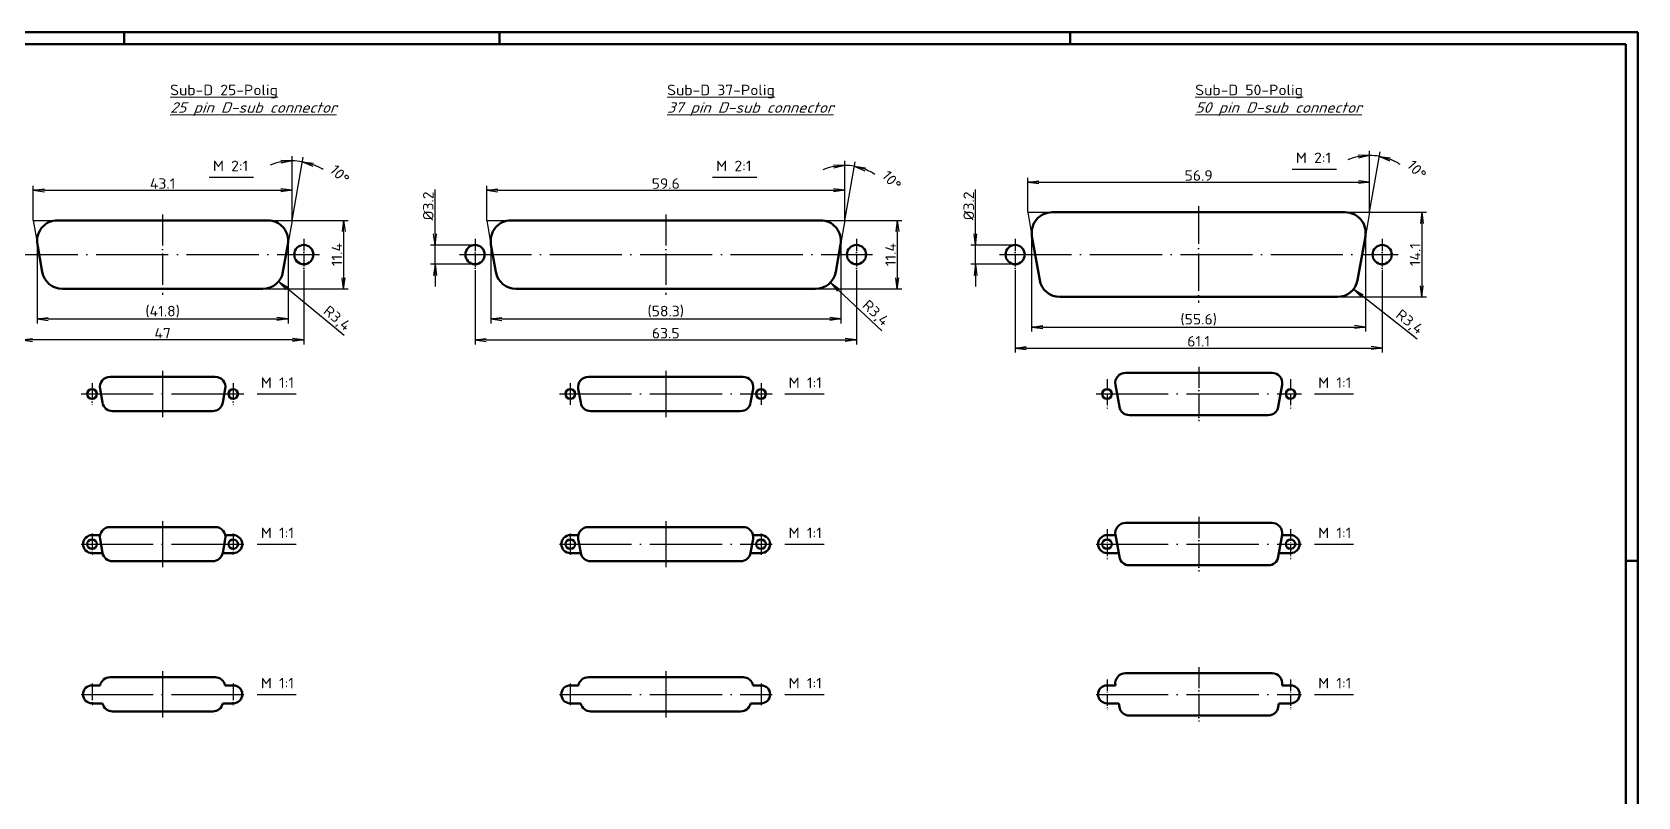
# Model space of a CAD drawing. Header units: millimetres. Extents: x 1 to 840, y 1 to 593.
# Drawn here: x 305 to 840, y 338 to 593 of the extents above; entities that cross this region are included whole.
import ezdxf

# ---------------------------------------------------------------- set-up
doc = ezdxf.new("R2010")
doc.units = ezdxf.units.MM
doc.header["$PDMODE"] = 35
doc.header["$PDSIZE"] = -2
doc.linetypes.add('ACAD_ISO04W100', pattern=[30, 24, -3, 0, -3])
doc.styles.get("Standard").update_dxf_attribs({"font": 'isocp.shx', "width": 1.2})
doc.dimstyles.new('phoenix', dxfattribs={"dimtxt": 2.5, "dimasz": 3.72, "dimexe": 1.5, "dimexo": 0, "dimgap": 0.5, "dimtad": 1, "dimdec": 6, "dimdsep": 46, "dimtxsty": 'Standard', "dimblk": '_OPEN15', "dimcen": 0, "dimclrd": 1, "dimclre": 1, "dimclrt": 5, "dimadec": 4, "dimazin": 2, "dimtfac": 0.666667, "dimtdec": 6, "dimtmove": 0, "dimatfit": 0, "dimldrblk": '_OPEN15', "dimfxl": 1, "dimtolj": 1, "dimlwd": 25, "dimlwe": 25, "dimarcsym": 0})
doc.dimstyles.new('phoenix$4', dxfattribs={"dimtxt": 3.5, "dimasz": 3.72, "dimexe": 1.5, "dimexo": 0, "dimgap": 2, "dimtad": 1, "dimdsep": 46, "dimlunit": 6, "dimtxsty": 'Standard', "dimblk": '_OPEN15', "dimcen": 0, "dimclrd": 1, "dimclre": 1, "dimclrt": 5, "dimadec": 0, "dimazin": 0, "dimtfac": 0.666667, "dimtofl": 0, "dimtmove": 0, "dimatfit": 0, "dimldrblk": '_OPEN15', "dimfxl": 1, "dimtolj": 1, "dimlwd": 25, "dimlwe": 25, "dimarcsym": 0})

# ---------------------------------------------------------------- blocks, each defined once
blk = doc.blocks.new('_OPEN15', base_point=(1, 0))
at = {"color": 0, "linetype": 'ByBlock'}
for p, q in [((1, 0), (0, 0.13)), ((0, 0), (1, 0)), ((1, 0), (0, -0.13))]:
    blk.add_line(p, q, dxfattribs=at)
blk = doc.blocks.new('*D23')
at = {"color": 1, "linetype": 'Continuous', "lineweight": 25}
for p, q in [((307.05, 523.54), (307.05, 496.04)), ((390.64, 523.54), (390.64, 496.04)), ((310.77, 497.54), (386.92, 497.54))]:
    blk.add_line(p, q, dxfattribs=at)
at = {"layer": 'Defpoints', "color": 0, "linetype": 'Continuous', "lineweight": 50}
for p in [(307.05, 523.54), (390.64, 523.54), (390.64, 497.54)]:
    blk.add_point(p, dxfattribs=at)
at = {"color": 1, "linetype": 'Continuous', "lineweight": 25, "xscale": 3.72, "yscale": 3.72, "zscale": 3.72, "rotation": 180}
blk.add_blockref('_OPEN15', (307.05, 497.54), dxfattribs=at)
at = {"color": 1, "linetype": 'Continuous', "lineweight": 25, "xscale": 3.72, "yscale": 3.72, "zscale": 3.72}
blk.add_blockref('_OPEN15', (390.64, 497.54), dxfattribs=at)
at = {"color": 5, "linetype": 'Continuous', "lineweight": 35, "insert": (348.85, 499.97), "char_height": 3.5, "attachment_point": 5}
blk.add_mtext('\\A1;(41.8)', dxfattribs=at)
blk = doc.blocks.new('*D22')
at = {"color": 1, "linetype": 'Continuous', "lineweight": 25}
for p, q in [((301.85, 513.74), (301.85, 489.04)), ((395.85, 513.74), (395.85, 489.04)), ((392.13, 490.54), (305.57, 490.54))]:
    blk.add_line(p, q, dxfattribs=at)
at = {"layer": 'Defpoints', "color": 0, "linetype": 'Continuous', "lineweight": 50}
for p in [(301.85, 513.74), (395.85, 513.74), (301.85, 490.54)]:
    blk.add_point(p, dxfattribs=at)
at = {"color": 1, "linetype": 'Continuous', "lineweight": 25, "xscale": 3.72, "yscale": 3.72, "zscale": 3.72, "rotation": 180}
blk.add_blockref('_OPEN15', (301.85, 490.54), dxfattribs=at)
at = {"color": 1, "linetype": 'Continuous', "lineweight": 25, "xscale": 3.72, "yscale": 3.72, "zscale": 3.72}
blk.add_blockref('_OPEN15', (395.85, 490.54), dxfattribs=at)
at = {"color": 5, "linetype": 'Continuous', "lineweight": 35, "insert": (348.85, 492.79), "char_height": 3.5, "attachment_point": 5}
blk.add_mtext('\\A1;47', dxfattribs=at)
blk = doc.blocks.new('*D24')
at = {"color": 1, "linetype": 'Continuous', "lineweight": 25}
blk.add_line((409.31, 491.98), (390.33, 507.65), dxfattribs=at)
at = {"layer": 'Defpoints', "color": 0, "linetype": 'Continuous', "lineweight": 50}
for p in [(382.22, 514.34), (387.46, 510.01)]:
    blk.add_point(p, dxfattribs=at)
at = {"color": 1, "linetype": 'Continuous', "lineweight": 25, "xscale": 3.72, "yscale": 3.72, "zscale": 3.72, "rotation": 140.4660840362744}
blk.add_blockref('_OPEN15', (387.46, 510.01), dxfattribs=at)
at = {"color": 5, "linetype": 'Continuous', "lineweight": 35, "insert": (406.7, 497.52), "char_height": 3.5, "attachment_point": 5, "rotation": 320.4661}
blk.add_mtext('\\A1;R3,4', dxfattribs=at)
blk = doc.blocks.new('*D25')
at = {"color": 1, "linetype": 'Continuous', "lineweight": 25}
for p, q in [((391.95, 530.34), (410.59, 530.34)), ((409.09, 526.62), (409.09, 511.26)), ((382.22, 507.54), (410.59, 507.54))]:
    blk.add_line(p, q, dxfattribs=at)
at = {"layer": 'Defpoints', "color": 0, "linetype": 'Continuous', "lineweight": 50}
for p in [(391.95, 530.34), (382.22, 507.54), (409.09, 507.54)]:
    blk.add_point(p, dxfattribs=at)
at = {"color": 1, "linetype": 'Continuous', "lineweight": 25, "xscale": 3.72, "yscale": 3.72, "zscale": 3.72}
for p, rotation in [((409.09, 530.34), 90), ((409.09, 507.54), 270)]:
    blk.add_blockref('_OPEN15', p, dxfattribs=dict(at, rotation=rotation))
at = {"color": 5, "linetype": 'Continuous', "lineweight": 35, "insert": (406.84, 518.94), "char_height": 3.5, "attachment_point": 5, "rotation": 90}
blk.add_mtext('\\A1;11.4', dxfattribs=at)
blk = doc.blocks.new('*D21')
at = {"color": 1, "linetype": 'Continuous', "lineweight": 25}
for p, q in [((391.95, 540.56), (391.95, 551.66)), ((391.95, 530.34), (395.65, 551.33))]:
    blk.add_line(p, q, dxfattribs=at)
for start, end in [(100.7729, 111.5459), (80, 90), (58.4541, 69.2271)]:
    blk.add_arc((391.95, 530.34), 19.81, start, end, dxfattribs=at)
at = {"layer": 'Defpoints', "color": 0, "linetype": 'Continuous', "lineweight": 50}
for p in [(393.1, 550.12), (391.95, 540.56), (391.95, 530.34), (391.95, 530.34), (390.54, 522.36)]:
    blk.add_point(p, dxfattribs=at)
at = {"color": 1, "linetype": 'Continuous', "lineweight": 25, "xscale": 3.72, "yscale": 3.72, "zscale": 3.72}
for p, rotation in [((391.95, 550.16), 5.386473240885853), ((395.39, 549.86), 164.6135267591133)]:
    blk.add_blockref('_OPEN15', p, dxfattribs=dict(at, rotation=rotation))
at = {"color": 5, "linetype": 'Continuous', "lineweight": 35, "insert": (407.82, 545.66), "char_height": 3.5, "attachment_point": 5, "rotation": 313.9695}
blk.add_mtext('\\A1;10°', dxfattribs=at)
blk = doc.blocks.new('*D20')
at = {"color": 1, "linetype": 'Continuous', "lineweight": 25}
for p, q in [((305.75, 530.34), (305.75, 541.84)), ((309.47, 540.34), (388.23, 540.34)), ((391.95, 530.34), (391.95, 541.84))]:
    blk.add_line(p, q, dxfattribs=at)
at = {"layer": 'Defpoints', "color": 0, "linetype": 'Continuous', "lineweight": 50}
for p in [(391.95, 540.34), (305.75, 530.34), (391.95, 530.34)]:
    blk.add_point(p, dxfattribs=at)
at = {"color": 1, "linetype": 'Continuous', "lineweight": 25, "xscale": 3.72, "yscale": 3.72, "zscale": 3.72, "rotation": 180}
blk.add_blockref('_OPEN15', (305.75, 540.34), dxfattribs=at)
at = {"color": 1, "linetype": 'Continuous', "lineweight": 25, "xscale": 3.72, "yscale": 3.72, "zscale": 3.72}
blk.add_blockref('_OPEN15', (391.95, 540.34), dxfattribs=at)
at = {"color": 5, "linetype": 'Continuous', "lineweight": 35, "insert": (348.85, 542.59), "char_height": 3.5, "attachment_point": 5}
blk.add_mtext('\\A1;43.1', dxfattribs=at)
blk = doc.blocks.new('PH_GRPBLK')
at = {"layer": 'Defpoints', "color": 0, "linetype": 'Continuous', "lineweight": 50}
blk.add_point((0, 0), dxfattribs=at)
blk = doc.blocks.new('*D28')
at = {"color": 1, "linetype": 'Continuous', "lineweight": 25}
for p, q in [((456.75, 530.34), (456.75, 541.84)), ((460.47, 540.34), (572.23, 540.34)), ((575.95, 530.34), (575.95, 541.84))]:
    blk.add_line(p, q, dxfattribs=at)
at = {"layer": 'Defpoints', "color": 0, "linetype": 'Continuous', "lineweight": 50}
for p in [(575.95, 540.34), (456.75, 530.34), (575.95, 530.34)]:
    blk.add_point(p, dxfattribs=at)
at = {"color": 1, "linetype": 'Continuous', "lineweight": 25, "xscale": 3.72, "yscale": 3.72, "zscale": 3.72, "rotation": 180}
blk.add_blockref('_OPEN15', (456.75, 540.34), dxfattribs=at)
at = {"color": 1, "linetype": 'Continuous', "lineweight": 25, "xscale": 3.72, "yscale": 3.72, "zscale": 3.72}
blk.add_blockref('_OPEN15', (575.95, 540.34), dxfattribs=at)
at = {"color": 5, "linetype": 'Continuous', "lineweight": 35, "insert": (516.35, 542.59), "char_height": 3.5, "attachment_point": 5}
blk.add_mtext('\\A1;59.6', dxfattribs=at)
blk = doc.blocks.new('*D29')
at = {"color": 1, "linetype": 'Continuous', "lineweight": 25}
for p, q in [((575.95, 534.67), (575.95, 550.13)), ((575.95, 530.34), (579.39, 549.83))]:
    blk.add_line(p, q, dxfattribs=at)
for start, end in [(101.6751, 113.3502), (80, 90), (56.6498, 68.3249)]:
    blk.add_arc((575.95, 530.34), 18.29, start, end, dxfattribs=at)
at = {"layer": 'Defpoints', "color": 0, "linetype": 'Continuous', "lineweight": 50}
for p in [(577.02, 548.6), (575.95, 534.67), (575.95, 530.34), (575.95, 530.34), (574.55, 522.36)]:
    blk.add_point(p, dxfattribs=at)
at = {"color": 1, "linetype": 'Continuous', "lineweight": 25, "xscale": 3.72, "yscale": 3.72, "zscale": 3.72}
for p, rotation in [((575.95, 548.63), 5.837552490426807), ((579.13, 548.35), 164.16244750958)]:
    blk.add_blockref('_OPEN15', p, dxfattribs=dict(at, rotation=rotation))
at = {"color": 5, "linetype": 'Continuous', "lineweight": 35, "insert": (591.58, 543.68), "char_height": 3.5, "attachment_point": 5, "rotation": 310.4833}
blk.add_mtext('\\A1;10°', dxfattribs=at)
blk = doc.blocks.new('*D30')
at = {"color": 1, "linetype": 'Continuous', "lineweight": 25}
for p, q in [((439.54, 525.86), (439.54, 540.59)), ((452.85, 522.14), (438.04, 522.14)), ((439.54, 515.74), (439.54, 522.14)), ((452.85, 515.74), (438.04, 515.74)), ((439.54, 512.02), (439.54, 508.3))]:
    blk.add_line(p, q, dxfattribs=at)
at = {"layer": 'Defpoints', "color": 0, "linetype": 'Continuous', "lineweight": 50}
for p in [(452.85, 522.14), (439.54, 515.74), (452.85, 515.74)]:
    blk.add_point(p, dxfattribs=at)
at = {"color": 1, "linetype": 'Continuous', "lineweight": 25, "xscale": 3.72, "yscale": 3.72, "zscale": 3.72}
for p, rotation in [((439.54, 522.14), 270), ((439.54, 515.74), 90)]:
    blk.add_blockref('_OPEN15', p, dxfattribs=dict(at, rotation=rotation))
at = {"color": 5, "linetype": 'Continuous', "lineweight": 35, "insert": (437.28, 535.14), "char_height": 3.5, "attachment_point": 5, "rotation": 90}
blk.add_mtext('\\A1;%%c3.2', dxfattribs=at)
blk = doc.blocks.new('*D31')
at = {"color": 1, "linetype": 'Continuous', "lineweight": 25}
for p, q in [((452.85, 513.65), (452.85, 489.04)), ((579.85, 513.74), (579.85, 489.04)), ((456.57, 490.54), (576.13, 490.54))]:
    blk.add_line(p, q, dxfattribs=at)
at = {"layer": 'Defpoints', "color": 0, "linetype": 'Continuous', "lineweight": 50}
for p in [(452.85, 513.65), (579.85, 513.74), (579.85, 490.54)]:
    blk.add_point(p, dxfattribs=at)
at = {"color": 1, "linetype": 'Continuous', "lineweight": 25, "xscale": 3.72, "yscale": 3.72, "zscale": 3.72, "rotation": 180}
blk.add_blockref('_OPEN15', (452.85, 490.54), dxfattribs=at)
at = {"color": 1, "linetype": 'Continuous', "lineweight": 25, "xscale": 3.72, "yscale": 3.72, "zscale": 3.72}
blk.add_blockref('_OPEN15', (579.85, 490.54), dxfattribs=at)
at = {"color": 5, "linetype": 'Continuous', "lineweight": 35, "insert": (516.35, 492.79), "char_height": 3.5, "attachment_point": 5}
blk.add_mtext('\\A1;63.5', dxfattribs=at)
blk = doc.blocks.new('*D32')
at = {"color": 1, "linetype": 'Continuous', "lineweight": 25}
for p, q in [((458.06, 523.54), (458.06, 496.04)), ((574.65, 523.54), (574.65, 496.04)), ((461.78, 497.54), (570.93, 497.54))]:
    blk.add_line(p, q, dxfattribs=at)
at = {"layer": 'Defpoints', "color": 0, "linetype": 'Continuous', "lineweight": 50}
for p in [(458.06, 523.54), (574.65, 523.54), (574.65, 497.54)]:
    blk.add_point(p, dxfattribs=at)
at = {"color": 1, "linetype": 'Continuous', "lineweight": 25, "xscale": 3.72, "yscale": 3.72, "zscale": 3.72, "rotation": 180}
blk.add_blockref('_OPEN15', (458.06, 497.54), dxfattribs=at)
at = {"color": 1, "linetype": 'Continuous', "lineweight": 25, "xscale": 3.72, "yscale": 3.72, "zscale": 3.72}
blk.add_blockref('_OPEN15', (574.65, 497.54), dxfattribs=at)
at = {"color": 5, "linetype": 'Continuous', "lineweight": 35, "insert": (516.35, 499.97), "char_height": 3.5, "attachment_point": 5}
blk.add_mtext('\\A1;(58.3)', dxfattribs=at)
blk = doc.blocks.new('*D33')
at = {"color": 1, "linetype": 'Continuous', "lineweight": 25}
blk.add_line((588.28, 493.59), (573.89, 507.13), dxfattribs=at)
at = {"layer": 'Defpoints', "color": 0, "linetype": 'Continuous', "lineweight": 50}
for p in [(566.23, 514.34), (571.18, 509.68)]:
    blk.add_point(p, dxfattribs=at)
at = {"color": 1, "linetype": 'Continuous', "lineweight": 25, "xscale": 3.72, "yscale": 3.72, "zscale": 3.72, "rotation": 136.7430139069386}
blk.add_blockref('_OPEN15', (571.18, 509.68), dxfattribs=at)
at = {"color": 5, "linetype": 'Continuous', "lineweight": 35, "insert": (586.04, 499.29), "char_height": 3.5, "attachment_point": 5, "rotation": 316.743}
blk.add_mtext('\\A1;R3,4', dxfattribs=at)
blk = doc.blocks.new('*D27')
at = {"color": 1, "linetype": 'Continuous', "lineweight": 25}
for p, q in [((575.95, 530.34), (594.95, 530.34)), ((593.45, 526.62), (593.45, 511.26)), ((566.23, 507.54), (594.95, 507.54))]:
    blk.add_line(p, q, dxfattribs=at)
at = {"layer": 'Defpoints', "color": 0, "linetype": 'Continuous', "lineweight": 50}
for p in [(575.95, 530.34), (566.23, 507.54), (593.45, 507.54)]:
    blk.add_point(p, dxfattribs=at)
at = {"color": 1, "linetype": 'Continuous', "lineweight": 25, "xscale": 3.72, "yscale": 3.72, "zscale": 3.72}
for p, rotation in [((593.45, 530.34), 90), ((593.45, 507.54), 270)]:
    blk.add_blockref('_OPEN15', p, dxfattribs=dict(at, rotation=rotation))
at = {"color": 5, "linetype": 'Continuous', "lineweight": 35, "insert": (591.2, 518.94), "char_height": 3.5, "attachment_point": 5, "rotation": 90}
blk.add_mtext('\\A1;11.4', dxfattribs=at)
blk = doc.blocks.new('*D34')
at = {"color": 1, "linetype": 'Continuous', "lineweight": 25}
for p, q in [((632.67, 513.74), (632.67, 486.34)), ((754.87, 513.74), (754.87, 486.34)), ((636.39, 487.84), (751.15, 487.84))]:
    blk.add_line(p, q, dxfattribs=at)
at = {"layer": 'Defpoints', "color": 0, "linetype": 'Continuous', "lineweight": 50}
for p in [(632.67, 513.74), (754.87, 513.74), (754.87, 487.84)]:
    blk.add_point(p, dxfattribs=at)
at = {"color": 1, "linetype": 'Continuous', "lineweight": 25, "xscale": 3.72, "yscale": 3.72, "zscale": 3.72, "rotation": 180}
blk.add_blockref('_OPEN15', (632.67, 487.84), dxfattribs=at)
at = {"color": 1, "linetype": 'Continuous', "lineweight": 25, "xscale": 3.72, "yscale": 3.72, "zscale": 3.72}
blk.add_blockref('_OPEN15', (754.87, 487.84), dxfattribs=at)
at = {"color": 5, "linetype": 'Continuous', "lineweight": 35, "insert": (693.77, 490.09), "char_height": 3.5, "attachment_point": 5}
blk.add_mtext('\\A1;61.1', dxfattribs=at)
blk = doc.blocks.new('*D39')
at = {"color": 1, "linetype": 'Continuous', "lineweight": 25}
for p, q in [((638.17, 526.24), (638.17, 493.34)), ((749.37, 526.24), (749.37, 493.34)), ((641.89, 494.84), (745.65, 494.84))]:
    blk.add_line(p, q, dxfattribs=at)
at = {"layer": 'Defpoints', "color": 0, "linetype": 'Continuous', "lineweight": 50}
for p in [(638.17, 526.24), (749.37, 526.24), (749.37, 494.84)]:
    blk.add_point(p, dxfattribs=at)
at = {"color": 1, "linetype": 'Continuous', "lineweight": 25, "xscale": 3.72, "yscale": 3.72, "zscale": 3.72, "rotation": 180}
blk.add_blockref('_OPEN15', (638.17, 494.84), dxfattribs=at)
at = {"color": 1, "linetype": 'Continuous', "lineweight": 25, "xscale": 3.72, "yscale": 3.72, "zscale": 3.72}
blk.add_blockref('_OPEN15', (749.37, 494.84), dxfattribs=at)
at = {"color": 5, "linetype": 'Continuous', "lineweight": 35, "insert": (693.77, 497.27), "char_height": 3.5, "attachment_point": 5}
blk.add_mtext('\\A1;(55.6)', dxfattribs=at)
blk = doc.blocks.new('*D35')
at = {"color": 1, "linetype": 'Continuous', "lineweight": 25}
for p, q in [((636.87, 533.04), (636.87, 544.54)), ((640.59, 543.04), (746.95, 543.04)), ((750.67, 533.04), (750.67, 544.54))]:
    blk.add_line(p, q, dxfattribs=at)
at = {"layer": 'Defpoints', "color": 0, "linetype": 'Continuous', "lineweight": 50}
for p in [(750.67, 543.04), (636.87, 533.04), (750.67, 533.04)]:
    blk.add_point(p, dxfattribs=at)
at = {"color": 1, "linetype": 'Continuous', "lineweight": 25, "xscale": 3.72, "yscale": 3.72, "zscale": 3.72, "rotation": 180}
blk.add_blockref('_OPEN15', (636.87, 543.04), dxfattribs=at)
at = {"color": 1, "linetype": 'Continuous', "lineweight": 25, "xscale": 3.72, "yscale": 3.72, "zscale": 3.72}
blk.add_blockref('_OPEN15', (750.67, 543.04), dxfattribs=at)
at = {"color": 5, "linetype": 'Continuous', "lineweight": 35, "insert": (693.77, 545.29), "char_height": 3.5, "attachment_point": 5}
blk.add_mtext('\\A1;56.9', dxfattribs=at)
blk = doc.blocks.new('*D40')
at = {"color": 1, "linetype": 'Continuous', "lineweight": 25}
for p, q in [((619.47, 525.86), (619.47, 540.59)), ((632.67, 522.14), (617.97, 522.14)), ((619.47, 515.74), (619.47, 522.14)), ((632.67, 515.74), (617.97, 515.74)), ((619.47, 512.02), (619.47, 508.3))]:
    blk.add_line(p, q, dxfattribs=at)
at = {"layer": 'Defpoints', "color": 0, "linetype": 'Continuous', "lineweight": 50}
for p in [(632.67, 522.14), (619.47, 515.74), (632.67, 515.74)]:
    blk.add_point(p, dxfattribs=at)
at = {"color": 1, "linetype": 'Continuous', "lineweight": 25, "xscale": 3.72, "yscale": 3.72, "zscale": 3.72}
for p, rotation in [((619.47, 522.14), 270), ((619.47, 515.74), 90)]:
    blk.add_blockref('_OPEN15', p, dxfattribs=dict(at, rotation=rotation))
at = {"color": 5, "linetype": 'Continuous', "lineweight": 35, "insert": (617.22, 535.14), "char_height": 3.5, "attachment_point": 5, "rotation": 90}
blk.add_mtext('\\A1;%%c3.2', dxfattribs=at)
blk = doc.blocks.new('*D36')
at = {"color": 1, "linetype": 'Continuous', "lineweight": 25}
for p, q in [((750.67, 537.72), (750.67, 553.43)), ((750.67, 533.04), (754.21, 553.12))]:
    blk.add_line(p, q, dxfattribs=at)
for start, end in [(101.3024, 112.6047), (80, 90), (57.3953, 68.6976)]:
    blk.add_arc((750.67, 533.04), 18.89, start, end, dxfattribs=at)
at = {"layer": 'Defpoints', "color": 0, "linetype": 'Continuous', "lineweight": 50}
for p in [(751.77, 551.9), (750.67, 537.72), (750.67, 533.04), (750.67, 533.04), (749.26, 525.06)]:
    blk.add_point(p, dxfattribs=at)
at = {"color": 1, "linetype": 'Continuous', "lineweight": 25, "xscale": 3.72, "yscale": 3.72, "zscale": 3.72}
for p, rotation in [((750.67, 551.93), 5.651175039419216), ((753.95, 551.64), 164.3488249605837)]:
    blk.add_blockref('_OPEN15', p, dxfattribs=dict(at, rotation=rotation))
at = {"color": 5, "linetype": 'Continuous', "lineweight": 35, "insert": (766.39, 547.17), "char_height": 3.5, "attachment_point": 5, "rotation": 311.9359}
blk.add_mtext('\\A1;10°', dxfattribs=at)
blk = doc.blocks.new('*D37')
at = {"color": 1, "linetype": 'Continuous', "lineweight": 25}
for p, q in [((750.67, 533.04), (769.57, 533.04)), ((768.07, 529.32), (768.07, 508.56)), ((739.99, 504.84), (769.57, 504.84))]:
    blk.add_line(p, q, dxfattribs=at)
at = {"layer": 'Defpoints', "color": 0, "linetype": 'Continuous', "lineweight": 50}
for p in [(750.67, 533.04), (739.99, 504.84), (768.07, 504.84)]:
    blk.add_point(p, dxfattribs=at)
at = {"color": 1, "linetype": 'Continuous', "lineweight": 25, "xscale": 3.72, "yscale": 3.72, "zscale": 3.72}
for p, rotation in [((768.07, 533.04), 90), ((768.07, 504.84), 270)]:
    blk.add_blockref('_OPEN15', p, dxfattribs=dict(at, rotation=rotation))
at = {"color": 5, "linetype": 'Continuous', "lineweight": 35, "insert": (765.82, 518.94), "char_height": 3.5, "attachment_point": 5, "rotation": 90}
blk.add_mtext('\\A1;14.1', dxfattribs=at)
blk = doc.blocks.new('*D38')
at = {"color": 1, "linetype": 'Continuous', "lineweight": 25}
blk.add_line((766.56, 490.85), (748.28, 505.16), dxfattribs=at)
at = {"layer": 'Defpoints', "color": 0, "linetype": 'Continuous', "lineweight": 50}
for p in [(739.99, 511.64), (745.35, 507.45)]:
    blk.add_point(p, dxfattribs=at)
at = {"color": 1, "linetype": 'Continuous', "lineweight": 25, "xscale": 3.72, "yscale": 3.72, "zscale": 3.72, "rotation": 141.9617876903039}
blk.add_blockref('_OPEN15', (745.35, 507.45), dxfattribs=at)
at = {"color": 5, "linetype": 'Continuous', "lineweight": 35, "insert": (763.81, 496.32), "char_height": 3.5, "attachment_point": 5, "rotation": 321.9618}
blk.add_mtext('\\A1;R3,4', dxfattribs=at)

msp = doc.modelspace()

# ---------------------------------------------------------------- linework, layer by layer
at = {"color": 1, "linetype": 'Continuous', "lineweight": 50}
for p, q in [((1, 593), (840, 593)), ((336, 589), (336, 593)), ((461, 589), (461, 593)), ((651, 589), (651, 593)), ((840, 593), (840, 1)), ((836, 417), (840, 417))]:
    msp.add_line(p, q, dxfattribs=at)
at = {"color": 3, "linetype": 'Continuous', "lineweight": 50}
for p, q in [((20, 589), (836, 589)), ((836, 589), (836, 5))]:
    msp.add_line(p, q, dxfattribs=at)
at = {"color": 5, "linetype": 'Continuous', "lineweight": 25}
for p, q in [((724.8709952, 547.4233375), (739.6892031, 547.4233375)), ((364.3306249, 544.7071183), (379.1488329, 544.7071183)), ((531.8903788, 544.7071183), (546.7085868, 544.7071183)), ((380.2710484, 472.5635758), (393.343855, 472.5635758)), ((556.0058023, 472.5635758), (569.0786089, 472.5635758)), ((732.2951117, 472.5635758), (745.3679182, 472.5635758)), ((380.2710484, 422.5635758), (393.343855, 422.5635758)), ((556.0058023, 422.5635758), (569.0786089, 422.5635758)), ((732.2951117, 422.5635758), (745.3679182, 422.5635758)), ((380.2710484, 372.5635758), (393.343855, 372.5635758)), ((556.0058023, 372.5635758), (569.0786089, 372.5635758)), ((732.2951117, 372.5635758), (745.3679182, 372.5635758))]:
    msp.add_line(p, q, dxfattribs=at)
at = {"color": 1, "linetype": 'Continuous', "lineweight": 25}
for p, q in [((391.9451362, 530.342538), (391.9451362, 540.564212)), ((575.9548901, 530.342538), (575.9548901, 534.6713107)), ((750.6691994, 533.042538), (750.6691994, 537.7176888)), ((305.7451362, 530.342538), (313.8490606, 530.342538)), ((305.7451362, 530.342538), (307.1523679, 522.3617303)), ((383.8412118, 530.342538), (391.9451362, 530.342538)), ((391.9451362, 530.342538), (390.5379045, 522.3617303)), ((456.7548901, 530.342538), (464.8588146, 530.342538)), ((456.7548901, 530.342538), (458.1621218, 522.3617303)), ((567.8509657, 530.342538), (575.9548901, 530.342538)), ((575.9548901, 530.342538), (574.5476584, 522.3617303)), ((636.8691994, 533.042538), (638.2764311, 525.0617303)), ((636.8691994, 533.042538), (644.9731239, 533.042538)), ((742.565275, 533.042538), (750.6691994, 533.042538)), ((750.6691994, 533.042538), (749.2619677, 525.0617303))]:
    msp.add_line(p, q, dxfattribs=at)
at = {"color": 1, "linetype": 'ACAD_ISO04W100', "lineweight": 25, "ltscale": 0.519355}
msp.add_line((693.7691994, 535.042538), (693.7691994, 502.842538), dxfattribs=at)
at = {"color": 7, "linetype": 'Continuous', "lineweight": 50}
for p, q in [((313.8490606, 530.342538), (383.8412118, 530.342538)), ((464.8588146, 530.342538), (567.8509657, 530.342538)), ((644.9731239, 533.042538), (742.565275, 533.042538)), ((638.2764311, 525.0617303), (640.8508051, 510.4617303)), ((749.2619677, 525.0617303), (746.6875938, 510.4617303)), ((307.1523679, 522.3617303), (308.7745761, 513.1617303)), ((390.5379045, 522.3617303), (388.9156963, 513.1617303)), ((458.1621218, 522.3617303), (459.7843301, 513.1617303)), ((574.5476584, 522.3617303), (572.9254502, 513.1617303)), ((315.4712689, 507.542538), (382.2190036, 507.542538)), ((466.4810228, 507.542538), (566.2287575, 507.542538)), ((647.5474978, 504.842538), (739.9909011, 504.842538)), ((331.3470984, 478.2635758), (366.343174, 478.2635758)), ((490.5818523, 478.2635758), (542.0779279, 478.2635758)), ((669.4211617, 479.6135758), (718.2172372, 479.6135758)), ((327.9987521, 474.273172), (328.8098562, 469.673172)), ((369.6915204, 474.273172), (368.8804162, 469.673172)), ((487.233506, 474.273172), (488.0446101, 469.673172)), ((545.4262743, 474.273172), (544.6151702, 469.673172)), ((666.0728153, 475.623172), (667.3600023, 468.323172)), ((721.5655836, 475.623172), (720.2783966, 468.323172)), ((332.1582025, 466.8635758), (365.5320699, 466.8635758)), ((491.3929564, 466.8635758), (541.2668238, 466.8635758)), ((670.7083486, 465.5135758), (716.9300503, 465.5135758)), ((331.3470984, 428.2635758), (366.343174, 428.2635758)), ((490.5818523, 428.2635758), (542.0779279, 428.2635758)), ((669.4211617, 429.6135758), (718.2172372, 429.6135758)), ((325.3451362, 425.5635758), (328.0199375, 425.5635758)), ((327.9987521, 424.273172), (328.8098562, 419.673172)), ((369.6915204, 424.273172), (368.8804162, 419.673172)), ((372.3451362, 425.5635758), (369.6703349, 425.5635758)), ((484.5798901, 425.5635758), (487.2546914, 425.5635758)), ((487.233506, 424.273172), (488.0446101, 419.673172)), ((545.4262743, 424.273172), (544.6151702, 419.673172)), ((548.0798901, 425.5635758), (545.4050889, 425.5635758)), ((663.2691994, 425.5635758), (666.0833237, 425.5635758)), ((666.0728153, 425.623172), (667.3600023, 418.323172)), ((721.5655836, 425.623172), (720.2783966, 418.323172)), ((724.3691994, 425.5635758), (721.5545265, 425.5635758)), ((325.3451362, 419.5635758), (328.8310416, 419.5635758)), ((372.3451362, 419.5635758), (368.8610915, 419.5635758)), ((484.5798901, 419.5635758), (488.0639349, 419.5635758)), ((548.0798901, 419.5635758), (544.5958454, 419.5635758)), ((663.2691994, 419.5635758), (667.1412856, 419.5635758)), ((724.3691994, 419.5635758), (720.4971133, 419.5635758)), ((332.1582025, 416.8635758), (365.5320699, 416.8635758)), ((491.3929564, 416.8635758), (541.2668238, 416.8635758)), ((670.7083486, 415.5135758), (716.9300503, 415.5135758)), ((669.4211617, 379.6135758), (718.2172372, 379.6135758)), ((325.3451362, 375.5635758), (328.0199375, 375.5635758)), ((331.3470984, 378.2635758), (366.343174, 378.2635758)), ((372.3451362, 375.5635758), (369.6703349, 375.5635758)), ((484.5798901, 375.5635758), (487.2546914, 375.5635758)), ((490.5818523, 378.2635758), (542.0779279, 378.2635758)), ((548.0798901, 375.5635758), (545.4050889, 375.5635758)), ((663.2691994, 375.5635758), (666.0833237, 375.5635758)), ((666.0728153, 375.623172), (666.0833237, 375.5635758)), ((724.3691994, 375.5635758), (721.5545265, 375.5635758)), ((721.5655836, 375.623172), (721.5550752, 375.5635758)), ((325.3451362, 369.5635758), (328.8310416, 369.5635758)), ((372.3451362, 369.5635758), (368.8592308, 369.5635758)), ((484.5798901, 369.5635758), (488.0657955, 369.5635758)), ((548.0798901, 369.5635758), (544.5939847, 369.5635758)), ((663.2691994, 369.5635758), (667.1412856, 369.5635758)), ((667.1412856, 369.5635758), (667.3600023, 368.323172)), ((720.4971133, 369.5635758), (720.2783966, 368.323172)), ((724.3691994, 369.5635758), (720.4971133, 369.5635758)), ((332.1582025, 366.8635758), (365.5320699, 366.8635758)), ((491.3929564, 366.8635758), (541.2668238, 366.8635758)), ((670.7083486, 365.5135758), (716.9300503, 365.5135758))]:
    msp.add_line(p, q, dxfattribs=at)
at = {"color": 1, "linetype": 'ACAD_ISO04W100', "lineweight": 25, "ltscale": 0.432258}
for p, q in [((348.8451362, 532.342538), (348.8451362, 505.542538)), ((516.3548901, 532.342538), (516.3548901, 505.542538))]:
    msp.add_line(p, q, dxfattribs=at)
at = {"color": 1, "linetype": 'ACAD_ISO04W100', "lineweight": 25, "ltscale": 0.167742}
for p, q in [((395.8451362, 524.142538), (395.8451362, 513.742538)), ((579.8548901, 524.142538), (579.8548901, 513.742538)), ((632.6691994, 524.142538), (632.6691994, 513.742538)), ((754.8691994, 524.142538), (754.8691994, 513.742538))]:
    msp.add_line(p, q, dxfattribs=at)
at = {"color": 1, "linetype": 'ACAD_ISO04W100', "lineweight": 25, "ltscale": 0.169173}
msp.add_line((452.8548901, 524.142538), (452.8548901, 513.6538425), dxfattribs=at)
at = {"color": 1, "linetype": 'ACAD_ISO04W100', "lineweight": 25}
for p, q in [((296.6451362, 518.942538), (401.0451362, 518.942538)), ((447.6548901, 518.942538), (585.1548901, 518.942538)), ((627.4691994, 518.942538), (760.1691994, 518.942538)), ((348.8451362, 480.2635758), (348.8451362, 464.8635758)), ((484.5798901, 476.1635758), (484.5798901, 468.9635758)), ((516.3298901, 480.2635758), (516.3298901, 464.8635758)), ((548.0798901, 476.1635758), (548.0798901, 468.9635758)), ((321.7451362, 472.5635758), (375.9451362, 472.5635758)), ((480.9798901, 472.5635758), (551.7298901, 472.5635758)), ((659.6691994, 472.5635758), (728.0191994, 472.5635758)), ((348.8451362, 430.2635758), (348.8451362, 414.8635758)), ((516.3298901, 430.2635758), (516.3298901, 414.8635758)), ((321.7451362, 422.5635758), (375.9451362, 422.5635758)), ((480.9798901, 422.5635758), (551.7298901, 422.5635758)), ((484.5798901, 426.1635758), (484.5798901, 418.9635758)), ((548.0798901, 426.1635758), (548.0798901, 418.9635758)), ((659.6691994, 422.5635758), (728.0191994, 422.5635758)), ((348.8451362, 380.2635758), (348.8451362, 364.8635758)), ((516.3298901, 380.2635758), (516.3298901, 364.8635758)), ((484.5798901, 376.1635758), (484.5798901, 368.9635758)), ((548.0798901, 376.1635758), (548.0798901, 368.9635758)), ((321.7451362, 372.5635758), (375.9451362, 372.5635758)), ((480.9798901, 372.5635758), (551.7298901, 372.5635758)), ((659.6691994, 372.5635758), (728.0191994, 372.5635758))]:
    msp.add_line(p, q, dxfattribs=at)
at = {"color": 1, "linetype": 'ACAD_ISO04W100', "lineweight": 25, "ltscale": 0.291935}
for p, q in [((693.8191994, 481.6135758), (693.8191994, 463.5135758)), ((693.8191994, 431.6135758), (693.8191994, 413.5135758)), ((693.8191994, 381.6135758), (693.8191994, 363.5135758))]:
    msp.add_line(p, q, dxfattribs=at)
at = {"color": 1, "linetype": 'ACAD_ISO04W100', "lineweight": 25, "ltscale": 0.232258}
for p, q in [((325.3451362, 476.1635758), (325.3451362, 468.9635758)), ((372.3451362, 476.1635758), (372.3451362, 468.9635758)), ((325.3451362, 426.1635758), (325.3451362, 418.9635758)), ((372.3451362, 426.1635758), (372.3451362, 418.9635758)), ((325.3451362, 376.1635758), (325.3451362, 368.9635758)), ((372.3451362, 376.1635758), (372.3451362, 368.9635758))]:
    msp.add_line(p, q, dxfattribs=at)
at = {"color": 1, "linetype": 'ACAD_ISO04W100', "lineweight": 25, "ltscale": 0.159677}
for p, q in [((663.2691994, 477.5135758), (663.2691994, 467.6135758)), ((724.3691994, 477.5135758), (724.3691994, 467.6135758)), ((663.2691994, 427.5135758), (663.2691994, 417.6135758)), ((724.3691994, 427.5135758), (724.3691994, 417.6135758)), ((663.2691994, 377.5135758), (663.2691994, 367.6135758)), ((724.3691994, 377.5135758), (724.3691994, 367.6135758))]:
    msp.add_line(p, q, dxfattribs=at)
at = {"color": 7, "linetype": 'Continuous', "lineweight": 50}
for centre, radius in [((395.8451362, 518.942538), 3.2), ((452.8548901, 518.942538), 3.2), ((579.8548901, 518.942538), 3.2), ((632.6691994, 518.942538), 3.2), ((754.8691994, 518.942538), 3.2), ((325.3451362, 472.5635758), 1.6), ((372.3451362, 472.5635758), 1.6), ((484.5798901, 472.5635758), 1.6), ((548.0798901, 472.5635758), 1.6), ((663.2691994, 472.5635758), 1.6), ((724.3691994, 472.5635758), 1.6), ((325.3451362, 422.5635758), 1.6), ((372.3451362, 422.5635758), 1.6), ((484.5798901, 422.5635758), 1.6), ((548.0798901, 422.5635758), 1.6), ((663.2691994, 422.5635758), 1.6), ((724.3691994, 422.5635758), 1.6)]:
    msp.add_circle(centre, radius, dxfattribs=at)
for centre, radius, start, end in [((313.8490606, 523.542538), 6.8, 90, 190), ((383.8412118, 523.542538), 6.8, 350, 90), ((464.8588146, 523.542538), 6.8, 90, 190), ((567.8509657, 523.542538), 6.8, 350, 90), ((644.9731239, 526.242538), 6.8, 90, 190), ((742.565275, 526.242538), 6.8, 350, 90), ((315.4712689, 514.342538), 6.8, 190, 270), ((382.2190036, 514.342538), 6.8, 270, 350), ((466.4810228, 514.342538), 6.8, 190, 270), ((566.2287575, 514.342538), 6.8, 270, 350), ((647.5474978, 511.642538), 6.8, 190, 270), ((739.9909011, 511.642538), 6.8, 270, 350), ((331.3470984, 474.8635758), 3.4, 90, 190), ((366.343174, 474.8635758), 3.4, 350, 90), ((490.5818523, 474.8635758), 3.4, 90, 190), ((542.0779279, 474.8635758), 3.4, 350, 90), ((669.4211617, 476.2135758), 3.4, 90, 190), ((718.2172372, 476.2135758), 3.4, 350, 90), ((332.1582025, 470.2635758), 3.4, 190, 270), ((365.5320699, 470.2635758), 3.4, 270, 350), ((491.3929564, 470.2635758), 3.4, 190, 270), ((541.2668238, 470.2635758), 3.4, 270, 350), ((670.7083486, 468.9135758), 3.4, 190, 270), ((716.9300503, 468.9135758), 3.4, 270, 350), ((331.3470984, 424.8635758), 3.4, 90, 190), ((366.343174, 424.8635758), 3.4, 350, 90), ((490.5818523, 424.8635758), 3.4, 90, 190), ((542.0779279, 424.8635758), 3.4, 350, 90), ((669.4211617, 426.2135758), 3.4, 90, 190), ((718.2172372, 426.2135758), 3.4, 350, 90), ((325.3451362, 422.5635758), 3, 90, 270), ((372.3451362, 422.5635758), 3, 270, 90), ((484.5798901, 422.5635758), 3, 90, 270), ((548.0798901, 422.5635758), 3, 270, 90), ((663.2691994, 422.5635758), 3, 90, 270), ((724.3691994, 422.5635758), 3, 270, 90), ((332.1582025, 420.2635758), 3.4, 190, 270), ((365.5320699, 420.2635758), 3.4, 270, 350), ((491.3929564, 420.2635758), 3.4, 190, 270), ((541.2668238, 420.2635758), 3.4, 270, 350), ((670.7083486, 418.9135758), 3.4, 190, 270), ((716.9300503, 418.9135758), 3.4, 270, 350), ((669.4211617, 376.2135758), 3.4, 90, 190), ((718.2172372, 376.2135758), 3.4, 350, 90), ((325.3451362, 372.5635758), 3, 90, 270), ((331.3470984, 374.8635758), 3.4, 90, 168.118843979), ((366.343174, 374.8635758), 3.4, 11.881156021, 90), ((372.3451362, 372.5635758), 3, 270, 90), ((484.5798901, 372.5635758), 3, 90, 270), ((490.5818523, 374.8635758), 3.4, 90, 168.118843979), ((542.0779279, 374.8635758), 3.4, 11.881156021, 90), ((548.0798901, 372.5635758), 3, 270, 90), ((663.2691994, 372.5635758), 3, 90, 270), ((724.3691994, 372.5635758), 3, 270, 90), ((332.1582025, 370.2635758), 3.4, 191.881156021, 270), ((365.5320699, 370.2635758), 3.4, 270, 348.118843979), ((491.3929564, 370.2635758), 3.4, 191.881156021, 270), ((541.2668238, 370.2635758), 3.4, 270, 348.118843979), ((670.7083486, 368.9135758), 3.4, 190, 270), ((716.9300503, 368.9135758), 3.4, 270, 350)]:
    msp.add_arc(centre, radius, start, end, dxfattribs=at)

# ---------------------------------------------------------------- block references
at = {"color": 7, "linetype": 'Continuous', "lineweight": 35}
msp.add_blockref('PH_GRPBLK', (644.9731239, 533.042538), dxfattribs=at)
at = {"color": 1, "linetype": 'Continuous', "lineweight": 35}
msp.add_blockref('PH_GRPBLK', (382.2190036, 507.542538), dxfattribs=at)
at = {"color": 7, "linetype": 'Continuous', "lineweight": 25}
for p in [(490.5818523, 478.2635758), (490.5818523, 428.2635758), (490.5818523, 378.2635758)]:
    msp.add_blockref('PH_GRPBLK', p, dxfattribs=at)

# ---------------------------------------------------------------- texts
at = {"color": 5, "linetype": 'Continuous', "lineweight": 25, "width": 1.2}
for s, p in [('M 2:1', (726.1151256, 549.4233375)), ('M 2:1', (365.5747553, 546.7071183)), ('M 2:1', (533.1345092, 546.7071183)), ('M 1:1', (381.5151775, 474.5635758)), ('M 1:1', (557.2499314, 474.5635758)), ('M 1:1', (733.5392407, 474.5635758)), ('M 1:1', (381.5151775, 424.5635758)), ('M 1:1', (557.2499314, 424.5635758)), ('M 1:1', (733.5392407, 424.5635758)), ('M 1:1', (381.5151775, 374.5635758)), ('M 1:1', (557.2499314, 374.5635758)), ('M 1:1', (733.5392407, 374.5635758))]:
    msp.add_text(s, height=3.5, dxfattribs=at).set_placement(p)
at = {"color": 1, "linetype": 'Continuous', "lineweight": 20, "char_height": 3.5, "attachment_point": 7}
for s, insert in [('{\\L\\C5;Sub-D 25-Polig\\P\\Q20;25 pin D-sub connector}', (351.3278502, 565.1077676)), ('{\\L\\C5;Sub-D 37-Polig\\P\\Q20;37 pin D-sub connector}', (516.796266, 565.1077676)), ('{\\L\\C5;Sub-D 50-Polig\\P\\Q20;50 pin D-sub connector}', (692.6061643, 565.1077676))]:
    msp.add_mtext(s, dxfattribs=dict(at, insert=insert))

# ---------------------------------------------------------------- dimensions: what is measured, and where the dimension line sits
at = {"color": 1, "linetype": 'Continuous', "lineweight": 35}
for base, line1, line2, picture, middle in [((393.0972147, 550.1229625), ((391.9451362, 530.342538), (391.9451362, 540.564212)), ((391.9451362, 530.342538), (390.5379045, 522.3617303)), '*D21', (406.2054297, 544.0988641)), ((751.7674775, 551.8992434), ((750.6691994, 533.042538), (750.6691994, 537.7176888)), ((750.6691994, 533.042538), (749.2619677, 525.0617303)), '*D36', (764.7203406, 545.6658095)), ((577.0182187, 548.599185), ((575.9548901, 530.342538), (575.9548901, 534.6713107)), ((575.9548901, 530.342538), (574.5476584, 522.3617303)), '*D29', (589.8643413, 542.2153219))]:
    dim = msp.add_angular_dim_2l(base=base, line1=line1, line2=line2, dimstyle='phoenix', override={"dimtxt": 3.5, "dimlfac": 0.5, "dimsah": 1}, dxfattribs=at)
    dim.commit()
    dim.dimension.update_dxf_attribs({"geometry": picture, "text_midpoint": middle, "dimtype": 162})
at = {"color": 7, "linetype": 'Continuous', "lineweight": 35}
for base, p1, p2, picture, middle in [((750.6691994, 543.042538), (636.8691994, 533.042538), (750.6691994, 533.042538), '*D35', (693.7691994, 545.292538)), ((575.9548901, 540.342538), (456.7548901, 530.342538), (575.9548901, 530.342538), '*D28', (516.3548901, 542.592538)), ((579.8548901, 490.542538), (452.8548901, 513.6538425), (579.8548901, 513.742538), '*D31', (516.3548901, 492.792538)), ((754.8691994, 487.842538), (632.6691994, 513.742538), (754.8691994, 513.742538), '*D34', (693.7691994, 490.092538))]:
    dim = msp.add_linear_dim(base=base, p1=p1, p2=p2, dimstyle='phoenix', override={"dimtxt": 3.5, "dimlfac": 0.5, "dimsah": 1}, dxfattribs=at)
    dim.commit()
    dim.dimension.update_dxf_attribs({"geometry": picture, "text_midpoint": middle})
at = {"color": 1, "linetype": 'Continuous', "lineweight": 35}
for base, p1, p2, picture, middle in [((391.9451362, 540.342538), (305.7451362, 530.342538), (391.9451362, 530.342538), '*D20', (348.8451362, 542.592538)), ((301.8451362, 490.542538), (395.8451362, 513.742538), (301.8451362, 513.742538), '*D22', (348.8451362, 492.792538))]:
    dim = msp.add_linear_dim(base=base, p1=p1, p2=p2, dimstyle='phoenix', override={"dimtxt": 3.5, "dimlfac": 0.5, "dimsah": 1}, dxfattribs=at)
    dim.commit()
    dim.dimension.update_dxf_attribs({"geometry": picture, "text_midpoint": middle})
at = {"color": 7, "linetype": 'Continuous', "lineweight": 35}
for base, p1, p2, picture, middle in [((439.5352746, 515.742538), (452.8548901, 522.142538), (452.8548901, 515.742538), '*D30', (439.5352746, 535.138662)), ((619.4691994, 515.742538), (632.6691994, 522.142538), (632.6691994, 515.742538), '*D40', (619.4691994, 535.138662))]:
    dim = msp.add_linear_dim(base=base, p1=p1, p2=p2, angle=90, dimstyle='phoenix', override={"dimtxt": 3.5, "dimlfac": 0.5, "dimpost": '%%c<>', "dimsah": 1}, dxfattribs=at)
    dim.commit()
    dim.dimension.update_dxf_attribs({"geometry": picture, "text_midpoint": middle, "dimtype": 160})
at = {"color": 1, "linetype": 'Continuous', "lineweight": 35}
dim = msp.add_linear_dim(base=(409.0851362, 507.542538), p1=(391.9451362, 530.342538), p2=(382.2190036, 507.542538), angle=90, dimstyle='phoenix', override={"dimtxt": 3.5, "dimlfac": 0.5, "dimsah": 1}, dxfattribs=at)
dim.commit()
dim.dimension.update_dxf_attribs({"geometry": '*D25', "text_midpoint": (406.8351362, 518.942538)})
at = {"color": 7, "linetype": 'Continuous', "lineweight": 35}
for base, p1, p2, picture, middle in [((593.4516694, 507.542538), (575.9548901, 530.342538), (566.2287575, 507.542538), '*D27', (591.2016694, 518.942538)), ((768.0691994, 504.842538), (750.6691994, 533.042538), (739.9909011, 504.842538), '*D37', (765.8191994, 518.942538))]:
    dim = msp.add_linear_dim(base=base, p1=p1, p2=p2, angle=90, dimstyle='phoenix', override={"dimtxt": 3.5, "dimlfac": 0.5, "dimsah": 1}, dxfattribs=at)
    dim.commit()
    dim.dimension.update_dxf_attribs({"geometry": picture, "text_midpoint": middle})
for base, p1, p2, text, picture, middle in [((749.365275, 494.842538), (638.1731239, 526.242538), (749.365275, 526.242538), '(55.6)', '*D39', (693.7691994, 497.267538)), ((574.6509657, 497.542538), (458.0588146, 523.542538), (574.6509657, 523.542538), '(58.3)', '*D32', (516.3548901, 499.967538))]:
    dim = msp.add_linear_dim(base=base, p1=p1, p2=p2, text=text, dimstyle='phoenix', override={"dimtxt": 3.5, "dimlfac": 0.5, "dimsah": 1}, dxfattribs=at)
    dim.commit()
    dim.dimension.update_dxf_attribs({"geometry": picture, "text_midpoint": middle})
at = {"color": 1, "linetype": 'Continuous', "lineweight": 35}
dim = msp.add_linear_dim(base=(390.6412118, 497.542538), p1=(307.0490606, 523.542538), p2=(390.6412118, 523.542538), text='(41.8)', dimstyle='phoenix', override={"dimtxt": 3.5, "dimlfac": 0.5, "dimsah": 1}, dxfattribs=at)
dim.commit()
dim.dimension.update_dxf_attribs({"geometry": '*D23', "text_midpoint": (348.8451362, 499.967538)})
at = {"color": 7, "linetype": 'Continuous', "lineweight": 35}
for center, mpoint, picture, middle in [((382.2190036, 514.342538), (387.4634894, 510.0141008), '*D24', (405.0409895, 495.506844)), ((566.2287575, 514.342538), (571.1811119, 509.6826897), '*D33', (584.2523032, 497.3835363)), ((739.9909011, 511.642538), (745.3465809, 507.4524671), '*D38', (762.2027841, 494.2648444))]:
    dim = msp.add_radius_dim(center=center, mpoint=mpoint, dimstyle='phoenix$4', override={"dimgap": 0.6, "dimdec": 6, "dimlfac": 0.5, "dimsah": 1, "dimadec": 4, "dimazin": 2, "dimtdec": 6, "dimtmove": 1}, dxfattribs=at)
    dim.commit()
    dim.dimension.update_dxf_attribs({"geometry": picture, "text_midpoint": middle, "dimtype": 164})

doc.saveas('drawing.dxf')
